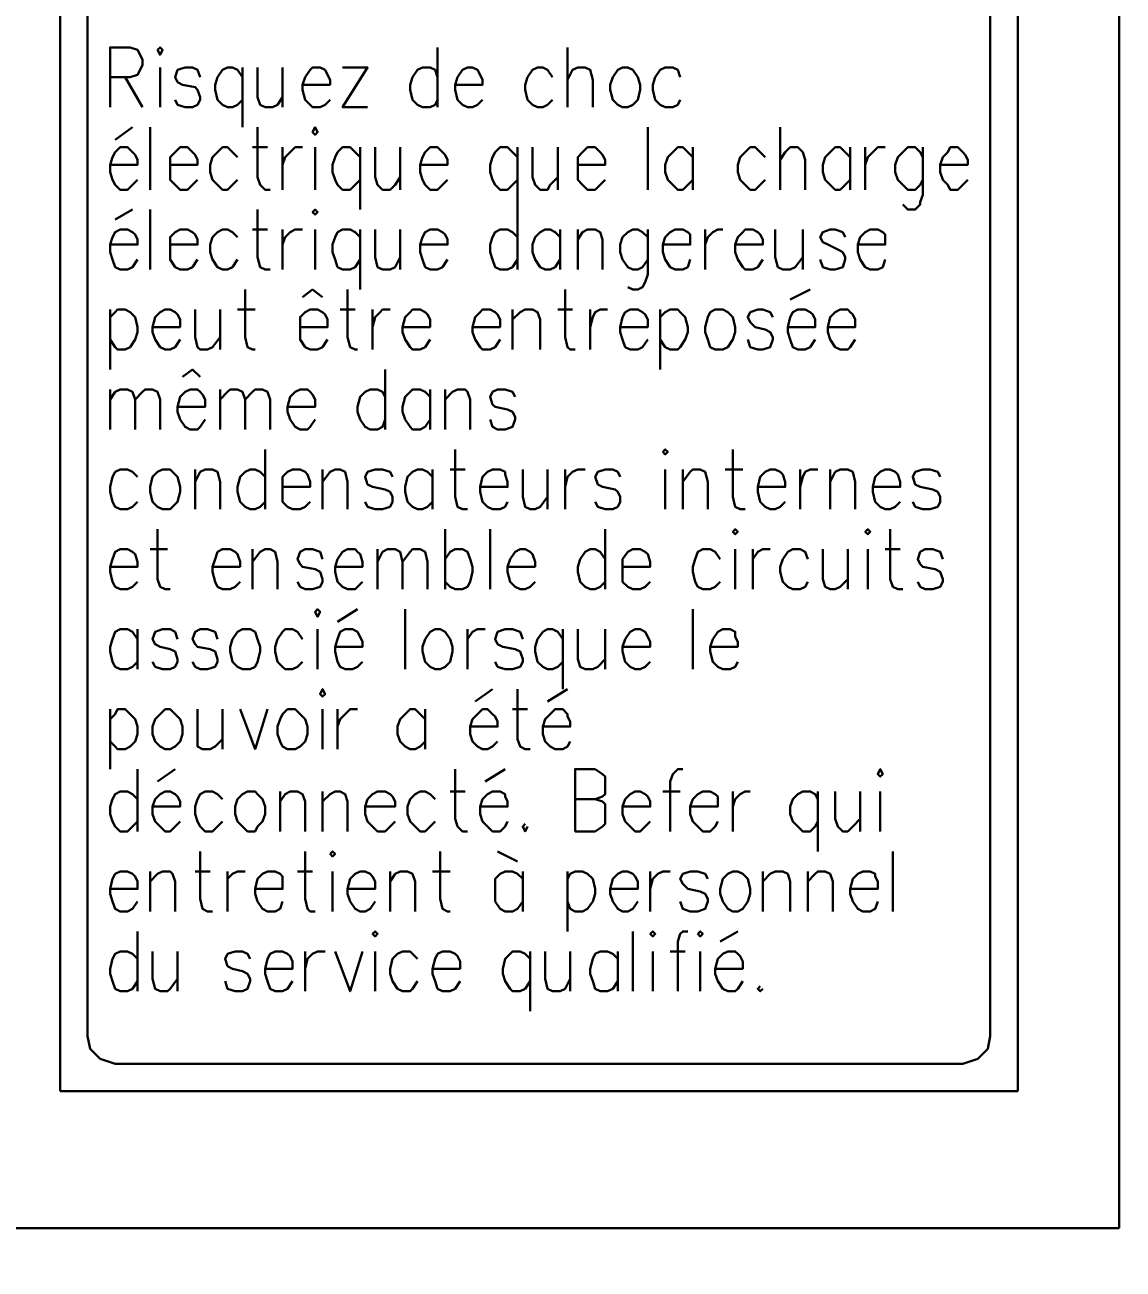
# Model space of a CAD drawing. Header units: millimetres. Extents: x -54 to 1098, y 71 to 805.
# Drawn here: x 443.2 to 483.33, y 155.66 to 201.12 of the extents above; entities that cross this region are included whole.
import ezdxf

# ---------------------------------------------------------------- set-up
doc = ezdxf.new("R2010")
doc.units = ezdxf.units.MM
doc.layers.get('0').update_dxf_attribs({"color": 5, "lineweight": 30})
doc.layers.get('Defpoints').update_dxf_attribs({"lineweight": 9})
doc.layers.add('2KD_寸法１', color=7, linetype='Continuous', lineweight=15)
doc.layers.add('2KD_寸法１ @ 3', color=7, linetype='Continuous', lineweight=15)
doc.styles.get("Standard").update_dxf_attribs({"font": 'simplex.shx', "width": 0.8, "bigfont": 'extfont.shx'})
doc.dimstyles.new('KD-STD', dxfattribs={"dimscale": 0, "dimtxt": 2.5, "dimasz": 2.5, "dimexe": 1, "dimexo": 1, "dimgap": 1, "dimtad": 1, "dimdsep": 46, "dimtxsty": 'Standard', "dimblk": 'OPEN30', "dimcen": 0, "dimadec": 0, "dimazin": 0, "dimtfac": 1, "dimtmove": 0, "dimatfit": 3, "dimldrblk": 'OPEN30', "dimfxl": 1, "dimtolj": 1, "dimtzin": 0, "dimlwd": 15, "dimlwe": 15, "dimarcsym": 0})

# ---------------------------------------------------------------- blocks, each defined once
blk = doc.blocks.new('_Open30')
at = {"lineweight": -2}
for p, q in [((-1, 0.2679), (0, 0)), ((0, 0), (-1, -0.2679)), ((0, 0), (-1, 0))]:
    blk.add_line(p, q, dxfattribs=at)
blk = doc.blocks.new('*D13')
at = {"layer": '2KD_寸法１', "color": 0, "lineweight": 15}
for p, q in [((64.483, 154.161), (64.483, 91.161)), ((484.483, 154.161), (484.483, 91.161)), ((476.983, 94.161), (71.983, 94.161))]:
    blk.add_line(p, q, dxfattribs=at)
at = {"layer": 'Defpoints', "color": 0}
for p in [(64.483, 157.161), (484.483, 157.161), (64.483, 94.161)]:
    blk.add_point(p, dxfattribs=at)
at = {"layer": '2KD_寸法１', "color": 0, "lineweight": 15, "xscale": 7.5, "yscale": 7.5, "zscale": 7.5, "rotation": 180}
blk.add_blockref('_Open30', (64.483, 94.161), dxfattribs=at)
at = {"layer": '2KD_寸法１', "color": 0, "lineweight": 15, "xscale": 7.5, "yscale": 7.5, "zscale": 7.5}
blk.add_blockref('_Open30', (484.483, 94.161), dxfattribs=at)
at = {"layer": '2KD_寸法１', "color": 0, "insert": (274.483, 100.911), "char_height": 7.5, "attachment_point": 5}
blk.add_mtext('\\A1;420', dxfattribs=at)
blk = doc.blocks.new('*D14')
at = {"layer": '2KD_寸法１', "color": 0, "lineweight": 15}
for p, q in [((33.483, 154.161), (33.483, 71.479)), ((515.483, 154.161), (515.483, 71.479)), ((40.983, 74.479), (507.983, 74.479))]:
    blk.add_line(p, q, dxfattribs=at)
at = {"layer": 'Defpoints', "color": 0}
for p in [(33.483, 157.161), (515.483, 157.161), (515.483, 74.479)]:
    blk.add_point(p, dxfattribs=at)
at = {"layer": '2KD_寸法１', "color": 0, "lineweight": 15, "xscale": 7.5, "yscale": 7.5, "zscale": 7.5, "rotation": 180}
blk.add_blockref('_Open30', (33.483, 74.479), dxfattribs=at)
at = {"layer": '2KD_寸法１', "color": 0, "lineweight": 15, "xscale": 7.5, "yscale": 7.5, "zscale": 7.5}
blk.add_blockref('_Open30', (515.483, 74.479), dxfattribs=at)
at = {"layer": '2KD_寸法１', "color": 0, "insert": (274.483, 81.229), "char_height": 7.5, "attachment_point": 5}
blk.add_mtext('\\A1;482', dxfattribs=at)

msp = doc.modelspace()

# ---------------------------------------------------------------- linework, layer by layer
for p, q in [((483.183, 157.161), (483.183, 241.161)), ((444.483, 162.161), (444.483, 237.161)), ((479.483, 237.161), (479.483, 162.161)), ((479.483, 162.161), (444.483, 162.161)), ((483.183, 157.161), (65.783, 157.161))]:
    msp.add_line(p, q)
for points in [[(444.483, 162.161), (444.483, 237.161)], [(479.483, 237.161), (479.483, 162.161)], [(445.488, 235.154), (445.488, 164.169)], [(478.478, 164.169), (478.478, 235.154)], [(446.312, 198.111), (446.312, 200.3), (447.043, 200.3), (447.317, 200.209), (447.408, 200.026), (447.499, 199.844), (447.499, 199.662), (447.408, 199.479), (447.317, 199.297), (447.043, 199.205), (446.312, 199.205)], [(448.048, 200.209), (448.139, 200.026), (448.23, 200.209), (448.139, 200.3), (448.048, 200.209), (448.048, 200.209)], [(458.281, 200.3), (458.281, 198.111)], [(463.034, 198.111), (463.034, 200.3)], [(446.86, 199.205), (447.499, 198.111)], [(448.139, 199.57), (448.139, 198.111)], [(449.601, 199.205), (449.51, 199.479), (449.327, 199.57), (449.053, 199.57), (448.779, 199.479), (448.687, 199.205), (448.779, 199.023), (448.961, 198.932), (449.418, 198.84), (449.51, 198.749), (449.601, 198.476), (449.601, 198.384), (449.51, 198.202), (449.327, 198.111), (449.053, 198.111), (448.779, 198.202), (448.687, 198.384)], [(451.154, 199.205), (450.972, 199.479), (450.789, 199.57), (450.606, 199.57), (450.423, 199.479), (450.241, 199.205), (450.149, 198.932), (450.149, 198.749), (450.241, 198.384), (450.423, 198.202), (450.606, 198.111), (450.789, 198.111), (450.972, 198.202), (451.154, 198.384)], [(451.154, 199.57), (451.154, 197.381)], [(451.703, 199.57), (451.703, 198.476), (451.794, 198.202), (451.977, 198.111), (452.251, 198.111), (452.434, 198.202), (452.616, 198.476)], [(452.616, 199.57), (452.616, 198.111)], [(453.347, 198.932), (454.352, 198.932), (454.352, 199.114), (454.261, 199.297), (454.17, 199.479), (453.987, 199.57), (453.713, 199.57), (453.621, 199.479), (453.439, 199.205), (453.347, 198.932), (453.347, 198.749), (453.439, 198.384), (453.621, 198.202), (453.713, 198.111), (453.987, 198.111), (454.17, 198.202), (454.352, 198.384)], [(454.809, 199.57), (455.723, 199.57), (454.809, 198.111), (455.723, 198.111)], [(458.281, 199.205), (458.19, 199.479), (458.007, 199.57), (457.733, 199.57), (457.55, 199.479), (457.368, 199.205), (457.276, 198.932), (457.276, 198.749), (457.368, 198.384), (457.55, 198.202), (457.733, 198.111), (458.007, 198.111), (458.19, 198.202), (458.281, 198.384)], [(458.921, 198.932), (459.926, 198.932), (459.926, 199.114), (459.835, 199.297), (459.743, 199.479), (459.561, 199.57), (459.378, 199.57), (459.195, 199.479), (459.012, 199.205), (458.921, 198.932), (458.921, 198.749), (459.012, 198.384), (459.195, 198.202), (459.378, 198.111), (459.561, 198.111), (459.743, 198.202), (459.926, 198.384)], [(462.486, 199.205), (462.303, 199.479), (462.121, 199.57), (461.938, 199.57), (461.755, 199.479), (461.572, 199.205), (461.481, 198.932), (461.481, 198.749), (461.572, 198.384), (461.755, 198.202), (461.938, 198.111), (462.121, 198.111), (462.303, 198.202), (462.486, 198.384)], [(463.034, 199.114), (463.217, 199.479), (463.4, 199.57), (463.674, 199.57), (463.857, 199.479), (463.948, 199.114), (463.948, 198.111)], [(465.044, 199.57), (464.862, 199.479), (464.679, 199.205), (464.588, 198.932), (464.588, 198.749), (464.679, 198.384), (464.862, 198.202), (465.044, 198.111), (465.227, 198.111), (465.41, 198.202), (465.593, 198.384), (465.684, 198.749), (465.684, 198.932), (465.593, 199.205), (465.41, 199.479), (465.227, 199.57), (465.044, 199.57), (465.044, 199.57)], [(467.146, 199.205), (467.055, 199.479), (466.872, 199.57), (466.598, 199.57), (466.415, 199.479), (466.232, 199.205), (466.141, 198.932), (466.141, 198.749), (466.232, 198.384), (466.415, 198.202), (466.598, 198.111), (466.872, 198.111), (467.055, 198.202), (467.146, 198.384)], [(446.494, 196.925), (447.134, 197.381)], [(447.774, 195.1), (447.774, 197.381)], [(451.703, 197.381), (451.703, 195.556), (451.794, 195.282), (451.977, 195.1), (452.159, 195.1)], [(453.713, 197.198), (453.804, 197.107), (453.896, 197.198), (453.804, 197.381), (453.713, 197.198), (453.713, 197.198)], [(465.958, 195.1), (465.958, 197.381)], [(470.801, 195.1), (470.801, 197.381)], [(446.312, 196.012), (447.317, 196.012), (447.317, 196.195), (447.225, 196.377), (447.134, 196.468), (446.951, 196.651), (446.677, 196.651), (446.494, 196.468), (446.403, 196.286), (446.312, 196.012), (446.312, 195.739), (446.403, 195.465), (446.494, 195.282), (446.677, 195.1), (446.951, 195.1), (447.134, 195.282), (447.317, 195.465)], [(448.505, 196.012), (449.51, 196.012), (449.51, 196.195), (449.418, 196.377), (449.327, 196.468), (449.144, 196.651), (448.87, 196.651), (448.687, 196.468), (448.505, 196.286), (448.505, 196.012), (448.505, 195.739), (448.505, 195.465), (448.687, 195.282), (448.87, 195.1), (449.144, 195.1), (449.327, 195.282), (449.51, 195.465)], [(450.972, 196.286), (450.789, 196.468), (450.606, 196.651), (450.423, 196.651), (450.241, 196.468), (450.058, 196.286), (449.967, 196.012), (449.967, 195.739), (450.058, 195.465), (450.241, 195.282), (450.423, 195.1), (450.606, 195.1), (450.789, 195.282), (450.972, 195.465)], [(451.52, 196.651), (452.068, 196.651)], [(452.616, 195.1), (452.616, 196.651)], [(452.616, 196.012), (452.708, 196.286), (452.89, 196.468), (453.073, 196.651), (453.347, 196.651)], [(453.804, 196.651), (453.804, 195.1)], [(455.449, 196.286), (455.266, 196.468), (455.083, 196.651), (454.809, 196.651), (454.627, 196.468), (454.535, 196.286), (454.444, 196.012), (454.444, 195.739), (454.535, 195.465), (454.627, 195.282), (454.809, 195.1), (455.083, 195.1), (455.266, 195.282), (455.449, 195.465)], [(455.449, 196.651), (455.449, 194.37)], [(455.997, 196.651), (455.997, 195.556), (456.089, 195.282), (456.271, 195.1), (456.545, 195.1), (456.728, 195.282), (456.911, 195.556)], [(456.911, 196.651), (456.911, 195.1)], [(457.642, 196.012), (458.647, 196.012), (458.647, 196.195), (458.556, 196.377), (458.464, 196.468), (458.281, 196.651), (458.007, 196.651), (457.825, 196.468), (457.733, 196.286), (457.642, 196.012), (457.642, 195.739), (457.733, 195.465), (457.825, 195.282), (458.007, 195.1), (458.281, 195.1), (458.464, 195.282), (458.647, 195.465)], [(461.207, 196.286), (461.024, 196.468), (460.841, 196.651), (460.567, 196.651), (460.383, 196.468), (460.292, 196.286), (460.2, 196.012), (460.2, 195.739), (460.292, 195.465), (460.383, 195.282), (460.567, 195.1), (460.841, 195.1), (461.024, 195.282), (461.207, 195.465)], [(461.207, 196.651), (461.207, 194.37)], [(461.755, 196.651), (461.755, 195.556), (461.846, 195.282), (462.029, 195.1), (462.303, 195.1), (462.395, 195.282), (462.669, 195.556)], [(462.669, 196.651), (462.669, 195.1)], [(463.4, 196.012), (464.405, 196.012), (464.405, 196.195), (464.313, 196.377), (464.222, 196.468), (464.039, 196.651), (463.765, 196.651), (463.582, 196.468), (463.4, 196.286), (463.4, 196.012), (463.4, 195.739), (463.4, 195.465), (463.582, 195.282), (463.765, 195.1), (464.039, 195.1), (464.222, 195.282), (464.405, 195.465)], [(467.603, 196.286), (467.42, 196.468), (467.237, 196.651), (467.055, 196.651), (466.872, 196.468), (466.689, 196.286), (466.598, 196.012), (466.598, 195.739), (466.689, 195.465), (466.872, 195.282), (467.055, 195.1), (467.237, 195.1), (467.42, 195.282), (467.603, 195.465)], [(467.603, 196.651), (467.603, 195.1)], [(470.253, 196.286), (470.07, 196.468), (469.887, 196.651), (469.704, 196.651), (469.522, 196.468), (469.339, 196.286), (469.248, 196.012), (469.248, 195.739), (469.339, 195.465), (469.522, 195.282), (469.704, 195.1), (469.887, 195.1), (470.07, 195.282), (470.253, 195.465)], [(470.801, 196.195), (470.984, 196.468), (471.166, 196.651), (471.441, 196.651), (471.623, 196.468), (471.715, 196.195), (471.715, 195.1)], [(473.359, 196.286), (473.177, 196.468), (472.994, 196.651), (472.811, 196.651), (472.628, 196.468), (472.446, 196.286), (472.354, 196.012), (472.354, 195.739), (472.446, 195.465), (472.628, 195.282), (472.811, 195.1), (472.994, 195.1), (473.177, 195.282), (473.359, 195.465)], [(473.359, 196.651), (473.359, 195.1)], [(473.908, 195.1), (473.908, 196.651)], [(473.908, 196.012), (473.999, 196.286), (474.182, 196.468), (474.364, 196.651), (474.639, 196.651)], [(476.011, 196.286), (475.919, 196.468), (475.736, 196.651), (475.462, 196.651), (475.278, 196.468), (475.095, 196.286), (475.004, 196.012), (475.004, 195.739), (475.095, 195.465), (475.278, 195.282), (475.462, 195.1), (475.736, 195.1), (475.919, 195.282), (476.011, 195.465)], [(476.011, 196.651), (476.011, 194.917), (475.919, 194.644), (475.919, 194.553), (475.736, 194.37), (475.462, 194.37), (475.278, 194.553)], [(476.65, 196.012), (477.655, 196.012), (477.655, 196.195), (477.564, 196.377), (477.473, 196.468), (477.29, 196.651), (477.016, 196.651), (476.924, 196.468), (476.742, 196.286), (476.65, 196.012), (476.65, 195.739), (476.742, 195.465), (476.924, 195.282), (477.016, 195.1), (477.29, 195.1), (477.473, 195.282), (477.655, 195.465)], [(446.494, 194.005), (447.134, 194.37)], [(447.774, 192.179), (447.774, 194.37)], [(451.703, 194.37), (451.703, 192.635), (451.794, 192.27), (451.977, 192.179), (452.159, 192.179)], [(453.713, 194.279), (453.804, 194.188), (453.896, 194.279), (453.804, 194.37), (453.713, 194.279), (453.713, 194.279)], [(461.207, 194.37), (461.207, 192.179)], [(446.312, 193.093), (447.317, 193.093), (447.317, 193.275), (447.225, 193.458), (447.134, 193.549), (446.951, 193.64), (446.677, 193.64), (446.494, 193.549), (446.403, 193.367), (446.312, 193.093), (446.312, 192.818), (446.403, 192.544), (446.494, 192.27), (446.677, 192.179), (446.951, 192.179), (447.134, 192.27), (447.317, 192.544)], [(448.505, 193.093), (449.51, 193.093), (449.51, 193.275), (449.418, 193.458), (449.327, 193.549), (449.144, 193.64), (448.87, 193.64), (448.687, 193.549), (448.505, 193.367), (448.505, 193.093), (448.505, 192.818), (448.505, 192.544), (448.687, 192.27), (448.87, 192.179), (449.144, 192.179), (449.327, 192.27), (449.51, 192.544)], [(450.972, 193.367), (450.789, 193.549), (450.606, 193.64), (450.423, 193.64), (450.241, 193.549), (450.058, 193.367), (449.967, 193.093), (449.967, 192.818), (450.058, 192.544), (450.241, 192.27), (450.423, 192.179), (450.606, 192.179), (450.789, 192.27), (450.972, 192.544)], [(451.52, 193.64), (452.068, 193.64)], [(452.616, 192.179), (452.616, 193.64)], [(452.616, 193.093), (452.708, 193.367), (452.89, 193.549), (453.073, 193.64), (453.347, 193.64)], [(453.804, 193.64), (453.804, 192.179)], [(455.449, 193.367), (455.266, 193.549), (455.083, 193.64), (454.809, 193.64), (454.627, 193.549), (454.535, 193.367), (454.444, 193.093), (454.444, 192.818), (454.535, 192.544), (454.627, 192.27), (454.809, 192.179), (455.083, 192.179), (455.266, 192.27), (455.449, 192.544)], [(455.449, 193.64), (455.449, 191.449)], [(455.997, 193.64), (455.997, 192.635), (456.089, 192.27), (456.271, 192.179), (456.545, 192.179), (456.728, 192.27), (456.911, 192.635)], [(456.911, 193.64), (456.911, 192.179)], [(457.642, 193.093), (458.647, 193.093), (458.647, 193.275), (458.556, 193.458), (458.464, 193.549), (458.281, 193.64), (458.007, 193.64), (457.825, 193.549), (457.733, 193.367), (457.642, 193.093), (457.642, 192.818), (457.733, 192.544), (457.825, 192.27), (458.007, 192.179), (458.281, 192.179), (458.464, 192.27), (458.647, 192.544)], [(461.207, 193.367), (461.024, 193.549), (460.841, 193.64), (460.567, 193.64), (460.383, 193.549), (460.292, 193.367), (460.2, 193.093), (460.2, 192.818), (460.292, 192.544), (460.383, 192.27), (460.567, 192.179), (460.841, 192.179), (461.024, 192.27), (461.207, 192.544)], [(462.76, 193.367), (462.577, 193.549), (462.395, 193.64), (462.212, 193.64), (462.029, 193.549), (461.846, 193.367), (461.755, 193.093), (461.755, 192.818), (461.846, 192.544), (462.029, 192.27), (462.212, 192.179), (462.395, 192.179), (462.577, 192.27), (462.76, 192.544)], [(462.76, 193.64), (462.76, 192.179)], [(463.4, 192.179), (463.4, 193.64)], [(463.4, 193.275), (463.582, 193.549), (463.765, 193.64), (464.039, 193.64), (464.222, 193.549), (464.313, 193.275), (464.313, 192.179)], [(465.958, 193.367), (465.775, 193.549), (465.593, 193.64), (465.41, 193.64), (465.227, 193.549), (465.044, 193.367), (464.953, 193.093), (464.953, 192.818), (465.044, 192.544), (465.227, 192.27), (465.41, 192.179), (465.593, 192.179), (465.775, 192.27), (465.958, 192.544)], [(465.958, 193.64), (465.958, 191.997), (465.867, 191.723), (465.775, 191.54), (465.593, 191.449), (465.41, 191.449), (465.227, 191.54)], [(466.506, 193.093), (467.512, 193.093), (467.512, 193.275), (467.512, 193.458), (467.42, 193.549), (467.237, 193.64), (466.963, 193.64), (466.781, 193.549), (466.598, 193.367), (466.506, 193.093), (466.506, 192.818), (466.598, 192.544), (466.781, 192.27), (466.963, 192.179), (467.237, 192.179), (467.42, 192.27), (467.512, 192.544)], [(468.06, 192.179), (468.06, 193.64)], [(468.06, 193.093), (468.151, 193.367), (468.334, 193.549), (468.517, 193.64), (468.699, 193.64)], [(469.156, 193.093), (470.161, 193.093), (470.161, 193.275), (470.07, 193.458), (469.979, 193.549), (469.796, 193.64), (469.522, 193.64), (469.43, 193.549), (469.248, 193.367), (469.156, 193.093), (469.156, 192.818), (469.248, 192.544), (469.43, 192.27), (469.522, 192.179), (469.796, 192.179), (469.979, 192.27), (470.161, 192.544)], [(470.618, 193.64), (470.618, 192.635), (470.71, 192.27), (470.892, 192.179), (471.166, 192.179), (471.349, 192.27), (471.623, 192.635)], [(471.623, 193.64), (471.623, 192.179)], [(473.177, 193.367), (473.085, 193.549), (472.811, 193.64), (472.628, 193.64), (472.354, 193.549), (472.263, 193.367), (472.354, 193.184), (472.537, 193.093), (472.902, 192.91), (473.085, 192.818), (473.177, 192.635), (473.177, 192.544), (473.085, 192.27), (472.811, 192.179), (472.628, 192.179), (472.354, 192.27), (472.263, 192.544)], [(473.633, 193.093), (474.639, 193.093), (474.639, 193.275), (474.639, 193.458), (474.547, 193.549), (474.364, 193.64), (474.09, 193.64), (473.908, 193.549), (473.725, 193.367), (473.633, 193.093), (473.633, 192.818), (473.725, 192.544), (473.908, 192.27), (474.09, 192.179), (474.364, 192.179), (474.547, 192.27), (474.639, 192.544)], [(451.246, 191.449), (451.246, 189.716), (451.337, 189.351), (451.52, 189.26), (451.611, 189.26)], [(453.347, 191.176), (453.713, 191.449), (454.078, 191.176)], [(454.992, 191.449), (454.992, 189.716), (455.083, 189.351), (455.266, 189.26), (455.358, 189.26)], [(462.943, 191.449), (462.943, 189.716), (463.034, 189.351), (463.126, 189.26), (463.308, 189.26)], [(471.166, 191.084), (471.897, 191.449)], [(446.312, 190.719), (446.312, 188.53)], [(446.312, 190.446), (446.494, 190.628), (446.586, 190.719), (446.86, 190.719), (447.043, 190.628), (447.225, 190.446), (447.317, 190.081), (447.317, 189.898), (447.225, 189.625), (447.043, 189.351), (446.86, 189.26), (446.586, 189.26), (446.494, 189.351), (446.312, 189.625)], [(447.865, 190.081), (448.87, 190.081), (448.87, 190.354), (448.779, 190.537), (448.687, 190.628), (448.505, 190.719), (448.322, 190.719), (448.139, 190.628), (447.956, 190.446), (447.865, 190.081), (447.865, 189.898), (447.956, 189.625), (448.139, 189.351), (448.322, 189.26), (448.505, 189.26), (448.687, 189.351), (448.87, 189.625)], [(449.418, 190.719), (449.418, 189.716), (449.51, 189.351), (449.601, 189.26), (449.875, 189.26), (450.058, 189.351), (450.332, 189.716)], [(450.332, 190.719), (450.332, 189.26)], [(450.972, 190.719), (451.611, 190.719)], [(453.256, 190.081), (454.261, 190.081), (454.261, 190.354), (454.17, 190.537), (454.078, 190.628), (453.896, 190.719), (453.621, 190.719), (453.439, 190.628), (453.256, 190.446), (453.256, 190.081), (453.256, 189.898), (453.256, 189.625), (453.439, 189.351), (453.621, 189.26), (453.896, 189.26), (454.078, 189.351), (454.261, 189.625)], [(454.718, 190.719), (455.266, 190.719)], [(455.906, 189.26), (455.906, 190.719)], [(455.906, 190.081), (455.997, 190.446), (456.18, 190.628), (456.271, 190.719), (456.545, 190.719)], [(457.002, 190.081), (458.007, 190.081), (458.007, 190.354), (457.916, 190.537), (457.825, 190.628), (457.642, 190.719), (457.368, 190.719), (457.276, 190.628), (457.094, 190.446), (457.002, 190.081), (457.002, 189.898), (457.094, 189.625), (457.276, 189.351), (457.368, 189.26), (457.642, 189.26), (457.825, 189.351), (458.007, 189.625)], [(459.561, 190.081), (460.567, 190.081), (460.567, 190.354), (460.474, 190.537), (460.383, 190.628), (460.2, 190.719), (459.926, 190.719), (459.835, 190.628), (459.652, 190.446), (459.561, 190.081), (459.561, 189.898), (459.652, 189.625), (459.835, 189.351), (459.926, 189.26), (460.2, 189.26), (460.383, 189.351), (460.567, 189.625)], [(461.024, 189.26), (461.024, 190.719)], [(461.024, 190.354), (461.298, 190.628), (461.481, 190.719), (461.755, 190.719), (461.938, 190.628), (462.029, 190.354), (462.029, 189.26)], [(462.669, 190.719), (463.217, 190.719)], [(463.857, 189.26), (463.857, 190.719)], [(463.857, 190.081), (463.948, 190.446), (464.039, 190.628), (464.222, 190.719), (464.496, 190.719)], [(464.953, 190.081), (465.958, 190.081), (465.958, 190.354), (465.867, 190.537), (465.775, 190.628), (465.593, 190.719), (465.319, 190.719), (465.136, 190.628), (465.044, 190.446), (464.953, 190.081), (464.953, 189.898), (465.044, 189.625), (465.136, 189.351), (465.319, 189.26), (465.593, 189.26), (465.775, 189.351), (465.958, 189.625)], [(466.415, 190.719), (466.415, 188.53)], [(466.415, 190.446), (466.598, 190.628), (466.781, 190.719), (467.055, 190.719), (467.146, 190.628), (467.329, 190.446), (467.42, 190.081), (467.42, 189.898), (467.329, 189.625), (467.146, 189.351), (467.055, 189.26), (466.781, 189.26), (466.598, 189.351), (466.415, 189.625)], [(468.425, 190.719), (468.242, 190.628), (468.151, 190.446), (468.06, 190.081), (468.06, 189.898), (468.151, 189.625), (468.242, 189.351), (468.425, 189.26), (468.699, 189.26), (468.882, 189.351), (469.065, 189.625), (469.156, 189.898), (469.156, 190.081), (469.065, 190.446), (468.882, 190.628), (468.699, 190.719), (468.425, 190.719), (468.425, 190.719)], [(470.527, 190.446), (470.435, 190.628), (470.161, 190.719), (469.979, 190.719), (469.704, 190.628), (469.613, 190.446), (469.704, 190.263), (469.887, 190.081), (470.253, 189.99), (470.435, 189.898), (470.527, 189.716), (470.527, 189.625), (470.435, 189.351), (470.161, 189.26), (469.979, 189.26), (469.704, 189.351), (469.613, 189.625)], [(471.075, 190.081), (472.08, 190.081), (472.08, 190.354), (471.989, 190.537), (471.897, 190.628), (471.715, 190.719), (471.441, 190.719), (471.258, 190.628), (471.166, 190.446), (471.075, 190.081), (471.075, 189.898), (471.166, 189.625), (471.258, 189.351), (471.441, 189.26), (471.715, 189.26), (471.897, 189.351), (472.08, 189.625)], [(472.537, 190.081), (473.542, 190.081), (473.542, 190.354), (473.451, 190.537), (473.359, 190.628), (473.268, 190.719), (472.994, 190.719), (472.811, 190.628), (472.628, 190.446), (472.537, 190.081), (472.537, 189.898), (472.628, 189.625), (472.811, 189.351), (472.994, 189.26), (473.268, 189.26), (473.359, 189.351), (473.542, 189.625)], [(448.961, 188.256), (449.327, 188.53), (449.601, 188.256)], [(456.363, 188.53), (456.363, 186.34)], [(446.312, 186.34), (446.312, 187.8)], [(446.312, 187.435), (446.494, 187.709), (446.677, 187.8), (446.951, 187.8), (447.134, 187.709), (447.225, 187.435), (447.225, 186.34)], [(447.225, 187.435), (447.499, 187.709), (447.591, 187.8), (447.865, 187.8), (448.048, 187.709), (448.139, 187.435), (448.139, 186.34)], [(448.779, 187.161), (449.784, 187.161), (449.784, 187.435), (449.692, 187.617), (449.601, 187.709), (449.51, 187.8), (449.236, 187.8), (449.053, 187.709), (448.87, 187.526), (448.779, 187.161), (448.779, 186.979), (448.87, 186.705), (449.053, 186.431), (449.236, 186.34), (449.51, 186.34), (449.601, 186.431), (449.784, 186.705)], [(450.332, 186.34), (450.332, 187.8)], [(450.332, 187.435), (450.606, 187.709), (450.698, 187.8), (450.972, 187.8), (451.154, 187.709), (451.246, 187.435), (451.246, 186.34)], [(451.246, 187.435), (451.52, 187.709), (451.611, 187.8), (451.885, 187.8), (452.068, 187.709), (452.159, 187.435), (452.159, 186.34)], [(452.799, 187.161), (453.804, 187.161), (453.804, 187.435), (453.713, 187.617), (453.621, 187.709), (453.53, 187.8), (453.256, 187.8), (453.073, 187.709), (452.89, 187.526), (452.799, 187.161), (452.799, 186.979), (452.89, 186.705), (453.073, 186.431), (453.256, 186.34), (453.53, 186.34), (453.621, 186.431), (453.804, 186.705)], [(456.363, 187.526), (456.271, 187.709), (456.089, 187.8), (455.814, 187.8), (455.632, 187.709), (455.449, 187.526), (455.358, 187.161), (455.358, 186.979), (455.449, 186.705), (455.632, 186.431), (455.814, 186.34), (456.089, 186.34), (456.271, 186.431), (456.363, 186.705)], [(458.007, 187.526), (457.825, 187.709), (457.642, 187.8), (457.368, 187.8), (457.276, 187.709), (457.094, 187.526), (457.002, 187.161), (457.002, 186.979), (457.094, 186.705), (457.276, 186.431), (457.368, 186.34), (457.642, 186.34), (457.825, 186.431), (458.007, 186.705)], [(458.007, 187.8), (458.007, 186.34)], [(458.556, 186.34), (458.556, 187.8)], [(458.556, 187.435), (458.83, 187.709), (459.012, 187.8), (459.287, 187.8), (459.378, 187.709), (459.469, 187.435), (459.469, 186.34)], [(461.115, 187.526), (461.024, 187.709), (460.75, 187.8), (460.474, 187.8), (460.292, 187.709), (460.2, 187.526), (460.292, 187.253), (460.383, 187.161), (460.841, 187.07), (461.024, 186.979), (461.115, 186.796), (461.115, 186.705), (461.024, 186.431), (460.75, 186.34), (460.474, 186.34), (460.292, 186.431), (460.2, 186.705)], [(451.977, 185.61), (451.977, 183.421)], [(458.921, 185.61), (458.921, 183.877), (459.012, 183.512), (459.195, 183.421), (459.378, 183.421)], [(466.506, 185.519), (466.598, 185.428), (466.689, 185.519), (466.598, 185.61), (466.506, 185.519), (466.506, 185.519)], [(469.065, 185.61), (469.065, 183.877), (469.156, 183.512), (469.339, 183.421), (469.522, 183.421)], [(447.317, 184.607), (447.134, 184.789), (446.951, 184.881), (446.677, 184.881), (446.494, 184.789), (446.403, 184.607), (446.312, 184.242), (446.312, 184.059), (446.403, 183.695), (446.494, 183.512), (446.677, 183.421), (446.951, 183.421), (447.134, 183.512), (447.317, 183.695)], [(448.23, 184.881), (448.048, 184.789), (447.865, 184.607), (447.774, 184.242), (447.774, 184.059), (447.865, 183.695), (448.048, 183.512), (448.23, 183.421), (448.505, 183.421), (448.596, 183.512), (448.779, 183.695), (448.87, 184.059), (448.87, 184.242), (448.779, 184.607), (448.596, 184.789), (448.505, 184.881), (448.23, 184.881), (448.23, 184.881)], [(449.418, 183.421), (449.418, 184.881)], [(449.418, 184.424), (449.601, 184.789), (449.784, 184.881), (450.058, 184.881), (450.241, 184.789), (450.332, 184.424), (450.332, 183.421)], [(451.977, 184.607), (451.794, 184.789), (451.611, 184.881), (451.428, 184.881), (451.246, 184.789), (451.063, 184.607), (450.972, 184.242), (450.972, 184.059), (451.063, 183.695), (451.246, 183.512), (451.428, 183.421), (451.611, 183.421), (451.794, 183.512), (451.977, 183.695)], [(452.616, 184.242), (453.621, 184.242), (453.621, 184.424), (453.53, 184.698), (453.439, 184.789), (453.256, 184.881), (452.982, 184.881), (452.799, 184.789), (452.616, 184.607), (452.616, 184.242), (452.616, 184.059), (452.616, 183.695), (452.799, 183.512), (452.982, 183.421), (453.256, 183.421), (453.439, 183.512), (453.621, 183.695)], [(454.078, 183.421), (454.078, 184.881)], [(454.078, 184.424), (454.352, 184.789), (454.535, 184.881), (454.718, 184.881), (454.901, 184.789), (454.992, 184.424), (454.992, 183.421)], [(456.637, 184.607), (456.545, 184.789), (456.271, 184.881), (455.997, 184.881), (455.723, 184.789), (455.632, 184.607), (455.723, 184.333), (455.906, 184.242), (456.363, 184.151), (456.545, 184.059), (456.637, 183.877), (456.637, 183.695), (456.545, 183.512), (456.271, 183.421), (455.997, 183.421), (455.723, 183.512), (455.632, 183.695)], [(458.099, 184.607), (457.916, 184.789), (457.733, 184.881), (457.55, 184.881), (457.368, 184.789), (457.185, 184.607), (457.094, 184.242), (457.094, 184.059), (457.185, 183.695), (457.368, 183.512), (457.55, 183.421), (457.733, 183.421), (457.916, 183.512), (458.099, 183.695)], [(458.099, 184.881), (458.099, 183.421)], [(458.738, 184.881), (459.287, 184.881)], [(459.835, 184.242), (460.841, 184.242), (460.841, 184.424), (460.75, 184.698), (460.75, 184.789), (460.567, 184.881), (460.292, 184.881), (460.109, 184.789), (459.926, 184.607), (459.835, 184.242), (459.835, 184.059), (459.926, 183.695), (460.109, 183.512), (460.292, 183.421), (460.567, 183.421), (460.75, 183.512), (460.841, 183.695)], [(461.39, 184.881), (461.39, 183.877), (461.481, 183.512), (461.664, 183.421), (461.846, 183.421), (462.029, 183.512), (462.303, 183.877)], [(462.303, 184.881), (462.303, 183.421)], [(462.943, 183.421), (462.943, 184.881)], [(462.943, 184.242), (463.034, 184.607), (463.217, 184.789), (463.4, 184.881), (463.674, 184.881)], [(464.953, 184.607), (464.862, 184.789), (464.679, 184.881), (464.405, 184.881), (464.131, 184.789), (464.039, 184.607), (464.131, 184.333), (464.313, 184.242), (464.77, 184.151), (464.862, 184.059), (464.953, 183.877), (464.953, 183.695), (464.862, 183.512), (464.679, 183.421), (464.405, 183.421), (464.131, 183.512), (464.039, 183.695)], [(466.598, 184.881), (466.598, 183.421)], [(467.237, 183.421), (467.237, 184.881)], [(467.237, 184.424), (467.512, 184.789), (467.603, 184.881), (467.877, 184.881), (468.06, 184.789), (468.151, 184.424), (468.151, 183.421)], [(468.791, 184.881), (469.43, 184.881)], [(469.979, 184.242), (470.984, 184.242), (470.984, 184.424), (470.892, 184.698), (470.801, 184.789), (470.618, 184.881), (470.435, 184.881), (470.253, 184.789), (470.07, 184.607), (469.979, 184.242), (469.979, 184.059), (470.07, 183.695), (470.253, 183.512), (470.435, 183.421), (470.618, 183.421), (470.801, 183.512), (470.984, 183.695)], [(471.532, 183.421), (471.532, 184.881)], [(471.532, 184.242), (471.623, 184.607), (471.715, 184.789), (471.897, 184.881), (472.172, 184.881)], [(472.628, 183.421), (472.628, 184.881)], [(472.628, 184.424), (472.811, 184.789), (472.994, 184.881), (473.268, 184.881), (473.451, 184.789), (473.542, 184.424), (473.542, 183.421)], [(474.182, 184.242), (475.187, 184.242), (475.187, 184.424), (475.095, 184.698), (475.004, 184.789), (474.821, 184.881), (474.639, 184.881), (474.456, 184.789), (474.273, 184.607), (474.182, 184.242), (474.182, 184.059), (474.273, 183.695), (474.456, 183.512), (474.639, 183.421), (474.821, 183.421), (475.004, 183.512), (475.187, 183.695)], [(476.65, 184.607), (476.559, 184.789), (476.285, 184.881), (476.011, 184.881), (475.736, 184.789), (475.645, 184.607), (475.736, 184.333), (475.919, 184.242), (476.376, 184.151), (476.559, 184.059), (476.65, 183.877), (476.65, 183.695), (476.559, 183.512), (476.285, 183.421), (476.011, 183.421), (475.736, 183.512), (475.645, 183.695)], [(448.048, 182.691), (448.048, 180.866), (448.139, 180.593), (448.322, 180.501), (448.505, 180.501)], [(458.556, 180.501), (458.556, 182.691)], [(460.2, 180.501), (460.2, 182.691)], [(464.405, 182.691), (464.405, 180.501)], [(469.065, 182.6), (469.156, 182.508), (469.248, 182.6), (469.156, 182.691), (469.065, 182.6), (469.065, 182.6)], [(473.908, 182.6), (473.999, 182.508), (474.09, 182.6), (473.999, 182.691), (473.908, 182.6), (473.908, 182.6)], [(474.821, 182.691), (474.821, 180.866), (474.913, 180.593), (475.095, 180.501), (475.278, 180.501)], [(446.312, 181.322), (447.317, 181.322), (447.317, 181.505), (447.225, 181.779), (447.134, 181.87), (446.951, 181.961), (446.677, 181.961), (446.494, 181.87), (446.403, 181.596), (446.312, 181.322), (446.312, 181.14), (446.403, 180.775), (446.494, 180.593), (446.677, 180.501), (446.951, 180.501), (447.134, 180.593), (447.317, 180.775)], [(447.774, 181.961), (448.413, 181.961)], [(450.058, 181.322), (451.063, 181.322), (451.063, 181.505), (450.972, 181.779), (450.88, 181.87), (450.698, 181.961), (450.423, 181.961), (450.241, 181.87), (450.149, 181.596), (450.058, 181.322), (450.058, 181.14), (450.149, 180.775), (450.241, 180.593), (450.423, 180.501), (450.698, 180.501), (450.88, 180.593), (451.063, 180.775)], [(451.52, 180.501), (451.52, 181.961)], [(451.52, 181.505), (451.794, 181.87), (451.977, 181.961), (452.159, 181.961), (452.342, 181.87), (452.434, 181.505), (452.434, 180.501)], [(454.078, 181.596), (453.987, 181.87), (453.713, 181.961), (453.439, 181.961), (453.256, 181.87), (453.165, 181.596), (453.256, 181.414), (453.347, 181.322), (453.804, 181.231), (453.987, 181.14), (454.078, 180.866), (454.078, 180.775), (453.987, 180.593), (453.713, 180.501), (453.439, 180.501), (453.256, 180.593), (453.165, 180.775)], [(454.535, 181.322), (455.54, 181.322), (455.54, 181.505), (455.449, 181.779), (455.358, 181.87), (455.266, 181.961), (454.992, 181.961), (454.809, 181.87), (454.627, 181.596), (454.535, 181.322), (454.535, 181.14), (454.627, 180.775), (454.809, 180.593), (454.992, 180.501), (455.266, 180.501), (455.358, 180.593), (455.54, 180.775)], [(456.089, 180.501), (456.089, 181.961)], [(456.089, 181.505), (456.271, 181.87), (456.454, 181.961), (456.728, 181.961), (456.911, 181.87), (457.002, 181.505), (457.002, 180.501)], [(457.002, 181.505), (457.276, 181.87), (457.368, 181.961), (457.642, 181.961), (457.825, 181.87), (457.916, 181.505), (457.916, 180.501)], [(458.556, 181.596), (458.738, 181.87), (458.921, 181.961), (459.195, 181.961), (459.378, 181.87), (459.469, 181.596), (459.561, 181.322), (459.561, 181.14), (459.469, 180.775), (459.378, 180.593), (459.195, 180.501), (458.921, 180.501), (458.738, 180.593), (458.556, 180.775)], [(460.841, 181.322), (461.846, 181.322), (461.846, 181.505), (461.755, 181.779), (461.664, 181.87), (461.481, 181.961), (461.298, 181.961), (461.115, 181.87), (460.933, 181.596), (460.841, 181.322), (460.841, 181.14), (460.933, 180.775), (461.115, 180.593), (461.298, 180.501), (461.481, 180.501), (461.664, 180.593), (461.846, 180.775)], [(464.405, 181.596), (464.222, 181.87), (464.039, 181.961), (463.857, 181.961), (463.674, 181.87), (463.491, 181.596), (463.4, 181.322), (463.4, 181.14), (463.491, 180.775), (463.674, 180.593), (463.857, 180.501), (464.039, 180.501), (464.222, 180.593), (464.405, 180.775)], [(465.044, 181.322), (466.05, 181.322), (466.05, 181.505), (465.958, 181.779), (465.867, 181.87), (465.684, 181.961), (465.41, 181.961), (465.227, 181.87), (465.044, 181.596), (465.044, 181.322), (465.044, 181.14), (465.044, 180.775), (465.227, 180.593), (465.41, 180.501), (465.684, 180.501), (465.867, 180.593), (466.05, 180.775)], [(468.608, 181.596), (468.425, 181.87), (468.242, 181.961), (467.968, 181.961), (467.786, 181.87), (467.694, 181.596), (467.603, 181.322), (467.603, 181.14), (467.694, 180.775), (467.786, 180.593), (467.968, 180.501), (468.242, 180.501), (468.425, 180.593), (468.608, 180.775)], [(469.156, 181.961), (469.156, 180.501)], [(469.796, 180.501), (469.796, 181.961)], [(469.796, 181.322), (469.796, 181.596), (469.979, 181.87), (470.161, 181.961), (470.435, 181.961)], [(471.806, 181.596), (471.715, 181.87), (471.532, 181.961), (471.258, 181.961), (471.075, 181.87), (470.892, 181.596), (470.801, 181.322), (470.801, 181.14), (470.892, 180.775), (471.075, 180.593), (471.258, 180.501), (471.532, 180.501), (471.715, 180.593), (471.806, 180.775)], [(472.354, 181.961), (472.354, 180.866), (472.446, 180.593), (472.628, 180.501), (472.811, 180.501), (472.994, 180.593), (473.268, 180.866)], [(473.268, 181.961), (473.268, 180.501)], [(473.999, 181.961), (473.999, 180.501)], [(474.639, 181.961), (475.187, 181.961)], [(476.742, 181.596), (476.65, 181.87), (476.376, 181.961), (476.102, 181.961), (475.919, 181.87), (475.828, 181.596), (475.919, 181.414), (476.011, 181.322), (476.467, 181.231), (476.65, 181.14), (476.742, 180.866), (476.742, 180.775), (476.65, 180.593), (476.376, 180.501), (476.102, 180.501), (475.919, 180.593), (475.828, 180.775)], [(453.804, 179.68), (453.896, 179.498), (453.987, 179.68), (453.896, 179.772), (453.804, 179.68), (453.804, 179.68)], [(454.627, 179.315), (455.358, 179.772)], [(457.094, 177.581), (457.094, 179.772)], [(467.603, 177.581), (467.603, 179.772)], [(447.317, 178.677), (447.134, 178.95), (446.951, 179.042), (446.677, 179.042), (446.494, 178.95), (446.403, 178.677), (446.312, 178.403), (446.312, 178.221), (446.403, 177.854), (446.494, 177.672), (446.677, 177.581), (446.951, 177.581), (447.134, 177.672), (447.317, 177.854)], [(447.317, 179.042), (447.317, 177.581)], [(448.779, 178.677), (448.687, 178.95), (448.505, 179.042), (448.23, 179.042), (447.956, 178.95), (447.865, 178.677), (447.956, 178.494), (448.139, 178.403), (448.505, 178.312), (448.687, 178.221), (448.779, 177.945), (448.779, 177.854), (448.687, 177.672), (448.505, 177.581), (448.23, 177.581), (447.956, 177.672), (447.865, 177.854)], [(450.241, 178.677), (450.149, 178.95), (449.875, 179.042), (449.601, 179.042), (449.418, 178.95), (449.327, 178.677), (449.418, 178.494), (449.51, 178.403), (449.967, 178.312), (450.149, 178.221), (450.241, 177.945), (450.241, 177.854), (450.149, 177.672), (449.875, 177.581), (449.601, 177.581), (449.418, 177.672), (449.327, 177.854)], [(451.154, 179.042), (450.972, 178.95), (450.789, 178.677), (450.698, 178.403), (450.698, 178.221), (450.789, 177.854), (450.972, 177.672), (451.154, 177.581), (451.428, 177.581), (451.611, 177.672), (451.703, 177.854), (451.794, 178.221), (451.794, 178.403), (451.703, 178.677), (451.611, 178.95), (451.428, 179.042), (451.154, 179.042), (451.154, 179.042)], [(453.347, 178.677), (453.165, 178.95), (452.982, 179.042), (452.708, 179.042), (452.616, 178.95), (452.434, 178.677), (452.342, 178.403), (452.342, 178.221), (452.434, 177.854), (452.616, 177.672), (452.708, 177.581), (452.982, 177.581), (453.165, 177.672), (453.347, 177.854)], [(453.896, 179.042), (453.896, 177.581)], [(454.535, 178.403), (455.54, 178.403), (455.54, 178.585), (455.449, 178.768), (455.358, 178.95), (455.175, 179.042), (454.901, 179.042), (454.718, 178.95), (454.627, 178.677), (454.535, 178.403), (454.535, 178.221), (454.627, 177.854), (454.718, 177.672), (454.901, 177.581), (455.175, 177.581), (455.358, 177.672), (455.54, 177.854)], [(458.19, 179.042), (458.007, 178.95), (457.825, 178.677), (457.733, 178.403), (457.733, 178.221), (457.825, 177.854), (458.007, 177.672), (458.19, 177.581), (458.373, 177.581), (458.556, 177.672), (458.738, 177.854), (458.83, 178.221), (458.83, 178.403), (458.738, 178.677), (458.556, 178.95), (458.373, 179.042), (458.19, 179.042), (458.19, 179.042)], [(459.378, 177.581), (459.378, 179.042)], [(459.378, 178.403), (459.378, 178.677), (459.561, 178.95), (459.743, 179.042), (460.018, 179.042)], [(461.39, 178.677), (461.298, 178.95), (461.024, 179.042), (460.75, 179.042), (460.474, 178.95), (460.383, 178.677), (460.474, 178.494), (460.659, 178.403), (461.115, 178.312), (461.298, 178.221), (461.39, 177.945), (461.39, 177.854), (461.298, 177.672), (461.024, 177.581), (460.75, 177.581), (460.474, 177.672), (460.383, 177.854)], [(462.852, 178.677), (462.669, 178.95), (462.486, 179.042), (462.303, 179.042), (462.121, 178.95), (461.938, 178.677), (461.846, 178.403), (461.846, 178.221), (461.938, 177.854), (462.121, 177.672), (462.303, 177.581), (462.486, 177.581), (462.669, 177.672), (462.852, 177.854)], [(462.852, 179.042), (462.852, 176.851)], [(463.4, 179.042), (463.4, 177.945), (463.491, 177.672), (463.674, 177.581), (463.948, 177.581), (464.131, 177.672), (464.405, 177.945)], [(464.405, 179.042), (464.405, 177.581)], [(465.044, 178.403), (466.05, 178.403), (466.05, 178.585), (465.958, 178.768), (465.867, 178.95), (465.684, 179.042), (465.501, 179.042), (465.319, 178.95), (465.136, 178.677), (465.044, 178.403), (465.044, 178.221), (465.136, 177.854), (465.319, 177.672), (465.501, 177.581), (465.684, 177.581), (465.867, 177.672), (466.05, 177.854)], [(468.242, 178.403), (469.248, 178.403), (469.248, 178.585), (469.156, 178.768), (469.156, 178.95), (468.973, 179.042), (468.699, 179.042), (468.517, 178.95), (468.334, 178.677), (468.242, 178.403), (468.242, 178.221), (468.334, 177.854), (468.517, 177.672), (468.699, 177.581), (468.973, 177.581), (469.156, 177.672), (469.248, 177.854)], [(453.987, 176.668), (454.078, 176.577), (454.17, 176.668), (454.078, 176.851), (453.987, 176.668), (453.987, 176.668)], [(459.652, 176.394), (460.292, 176.851)], [(461.207, 176.851), (461.207, 175.026), (461.298, 174.752), (461.481, 174.661), (461.664, 174.661)], [(462.303, 176.394), (463.034, 176.851)], [(446.312, 176.121), (446.312, 173.931)], [(446.312, 175.756), (446.494, 175.938), (446.586, 176.121), (446.86, 176.121), (447.043, 175.938), (447.225, 175.756), (447.317, 175.482), (447.317, 175.208), (447.225, 174.935), (447.043, 174.752), (446.86, 174.661), (446.586, 174.661), (446.494, 174.752), (446.312, 174.935)], [(448.322, 176.121), (448.139, 175.938), (447.956, 175.756), (447.865, 175.482), (447.865, 175.208), (447.956, 174.935), (448.139, 174.752), (448.322, 174.661), (448.505, 174.661), (448.687, 174.752), (448.87, 174.935), (448.961, 175.208), (448.961, 175.482), (448.87, 175.756), (448.687, 175.938), (448.505, 176.121), (448.322, 176.121), (448.322, 176.121)], [(449.51, 176.121), (449.51, 175.026), (449.51, 174.752), (449.692, 174.661), (449.967, 174.661), (450.149, 174.752), (450.423, 175.026)], [(450.423, 176.121), (450.423, 174.661)], [(451.063, 176.121), (451.611, 174.661), (452.068, 176.121)], [(452.799, 176.121), (452.616, 175.938), (452.525, 175.756), (452.434, 175.482), (452.434, 175.208), (452.525, 174.935), (452.616, 174.752), (452.799, 174.661), (453.073, 174.661), (453.256, 174.752), (453.439, 174.935), (453.53, 175.208), (453.53, 175.482), (453.439, 175.756), (453.256, 175.938), (453.073, 176.121), (452.799, 176.121), (452.799, 176.121)], [(454.078, 176.121), (454.078, 174.661)], [(454.627, 174.661), (454.627, 176.121)], [(454.627, 175.482), (454.718, 175.756), (454.901, 175.938), (455.083, 176.121), (455.358, 176.121)], [(457.825, 175.756), (457.642, 175.938), (457.459, 176.121), (457.276, 176.121), (457.094, 175.938), (456.911, 175.756), (456.819, 175.482), (456.819, 175.208), (456.911, 174.935), (457.094, 174.752), (457.276, 174.661), (457.459, 174.661), (457.642, 174.752), (457.825, 174.935)], [(457.825, 176.121), (457.825, 174.661)], [(459.469, 175.482), (460.474, 175.482), (460.474, 175.665), (460.383, 175.847), (460.292, 175.938), (460.109, 176.121), (459.926, 176.121), (459.743, 175.938), (459.561, 175.756), (459.469, 175.482), (459.469, 175.208), (459.561, 174.935), (459.743, 174.752), (459.926, 174.661), (460.109, 174.661), (460.292, 174.752), (460.474, 174.935)], [(461.024, 176.121), (461.572, 176.121)], [(462.121, 175.482), (463.126, 175.482), (463.126, 175.665), (463.034, 175.847), (463.034, 175.938), (462.852, 176.121), (462.577, 176.121), (462.395, 175.938), (462.212, 175.756), (462.121, 175.482), (462.121, 175.208), (462.212, 174.935), (462.395, 174.752), (462.577, 174.661), (462.852, 174.661), (463.034, 174.752), (463.126, 174.935)], [(447.317, 173.931), (447.317, 171.65)], [(448.048, 173.475), (448.687, 173.931)], [(458.921, 173.931), (458.921, 172.107), (459.012, 171.833), (459.195, 171.65), (459.378, 171.65)], [(460.018, 173.475), (460.75, 173.931)], [(463.308, 171.65), (463.308, 173.931), (464.039, 173.931), (464.313, 173.749), (464.405, 173.658), (464.405, 173.475), (464.405, 173.293), (464.405, 173.019), (464.313, 172.928), (464.039, 172.836), (463.308, 172.836)], [(467.237, 173.931), (467.055, 173.931), (466.872, 173.749), (466.781, 173.475), (466.781, 171.65)], [(474.364, 173.749), (474.456, 173.658), (474.547, 173.749), (474.456, 173.931), (474.364, 173.749), (474.364, 173.749)], [(447.317, 172.836), (447.134, 173.019), (446.951, 173.11), (446.677, 173.11), (446.494, 173.019), (446.403, 172.836), (446.312, 172.563), (446.312, 172.289), (446.403, 172.015), (446.494, 171.833), (446.677, 171.65), (446.951, 171.65), (447.134, 171.833), (447.317, 172.015)], [(447.865, 172.563), (448.87, 172.563), (448.87, 172.745), (448.779, 172.928), (448.687, 173.019), (448.505, 173.11), (448.322, 173.11), (448.139, 173.019), (447.956, 172.836), (447.865, 172.563), (447.865, 172.289), (447.956, 172.015), (448.139, 171.833), (448.322, 171.65), (448.505, 171.65), (448.687, 171.833), (448.87, 172.015)], [(450.423, 172.836), (450.241, 173.019), (450.058, 173.11), (449.784, 173.11), (449.601, 173.019), (449.51, 172.836), (449.418, 172.563), (449.418, 172.289), (449.51, 172.015), (449.601, 171.833), (449.784, 171.65), (450.058, 171.65), (450.241, 171.833), (450.423, 172.015)], [(451.337, 173.11), (451.154, 173.019), (450.972, 172.836), (450.88, 172.563), (450.88, 172.289), (450.972, 172.015), (451.154, 171.833), (451.337, 171.65), (451.611, 171.65), (451.703, 171.833), (451.885, 172.015), (451.977, 172.289), (451.977, 172.563), (451.885, 172.836), (451.703, 173.019), (451.611, 173.11), (451.337, 173.11), (451.337, 173.11)], [(452.525, 171.65), (452.525, 173.11)], [(452.525, 172.745), (452.708, 173.019), (452.89, 173.11), (453.165, 173.11), (453.347, 173.019), (453.439, 172.745), (453.439, 171.65)], [(454.078, 171.65), (454.078, 173.11)], [(454.078, 172.745), (454.352, 173.019), (454.535, 173.11), (454.718, 173.11), (454.901, 173.019), (454.992, 172.745), (454.992, 171.65)], [(455.632, 172.563), (456.728, 172.563), (456.728, 172.745), (456.637, 172.928), (456.545, 173.019), (456.363, 173.11), (456.089, 173.11), (455.906, 173.019), (455.723, 172.836), (455.632, 172.563), (455.632, 172.289), (455.723, 172.015), (455.906, 171.833), (456.089, 171.65), (456.363, 171.65), (456.545, 171.833), (456.728, 172.015)], [(458.19, 172.836), (458.007, 173.019), (457.825, 173.11), (457.642, 173.11), (457.459, 173.019), (457.276, 172.836), (457.185, 172.563), (457.185, 172.289), (457.276, 172.015), (457.459, 171.833), (457.642, 171.65), (457.825, 171.65), (458.007, 171.833), (458.19, 172.015)], [(458.738, 173.11), (459.287, 173.11)], [(459.835, 172.563), (460.841, 172.563), (460.841, 172.745), (460.75, 172.928), (460.75, 173.019), (460.567, 173.11), (460.292, 173.11), (460.109, 173.019), (459.926, 172.836), (459.835, 172.563), (459.835, 172.289), (459.926, 172.015), (460.109, 171.833), (460.292, 171.65), (460.567, 171.65), (460.75, 171.833), (460.841, 172.015)], [(464.039, 172.836), (464.313, 172.745), (464.405, 172.654), (464.405, 172.38), (464.405, 172.107), (464.405, 171.924), (464.313, 171.833), (464.039, 171.65), (463.308, 171.65)], [(465.044, 172.563), (466.05, 172.563), (466.05, 172.745), (465.958, 172.928), (465.867, 173.019), (465.684, 173.11), (465.501, 173.11), (465.319, 173.019), (465.136, 172.836), (465.044, 172.563), (465.044, 172.289), (465.136, 172.015), (465.319, 171.833), (465.501, 171.65), (465.684, 171.65), (465.867, 171.833), (466.05, 172.015)], [(466.506, 173.11), (467.146, 173.11)], [(467.512, 172.563), (468.517, 172.563), (468.517, 172.745), (468.517, 172.928), (468.425, 173.019), (468.242, 173.11), (467.968, 173.11), (467.786, 173.019), (467.603, 172.836), (467.512, 172.563), (467.512, 172.289), (467.603, 172.015), (467.786, 171.833), (467.968, 171.65), (468.242, 171.65), (468.425, 171.833), (468.517, 172.015)], [(469.065, 171.65), (469.065, 173.11)], [(469.065, 172.563), (469.156, 172.836), (469.339, 173.019), (469.522, 173.11), (469.704, 173.11)], [(472.172, 172.836), (472.08, 173.019), (471.897, 173.11), (471.623, 173.11), (471.441, 173.019), (471.258, 172.836), (471.166, 172.563), (471.166, 172.289), (471.258, 172.015), (471.441, 171.833), (471.623, 171.65), (471.897, 171.65), (472.08, 171.833), (472.172, 172.015)], [(472.172, 173.11), (472.172, 170.921)], [(472.811, 173.11), (472.811, 172.107), (472.902, 171.833), (473.085, 171.65), (473.268, 171.65), (473.451, 171.833), (473.725, 172.107)], [(473.725, 173.11), (473.725, 171.65)], [(474.456, 173.11), (474.456, 171.65)], [(461.481, 171.924), (461.39, 171.833), (461.481, 171.65), (461.572, 171.833)], [(449.601, 170.921), (449.601, 169.187), (449.692, 168.822), (449.875, 168.731), (450.058, 168.731)], [(453.439, 170.921), (453.439, 169.187), (453.53, 168.822), (453.621, 168.731), (453.804, 168.731)], [(454.352, 170.829), (454.444, 170.738), (454.535, 170.829), (454.444, 170.921), (454.352, 170.829), (454.352, 170.829)], [(458.373, 170.921), (458.373, 169.187), (458.464, 168.822), (458.647, 168.731), (458.738, 168.731)], [(460.474, 170.921), (461.207, 170.556)], [(474.913, 168.731), (474.913, 170.921)], [(446.312, 169.552), (447.317, 169.552), (447.317, 169.826), (447.225, 170.008), (447.134, 170.099), (446.951, 170.191), (446.677, 170.191), (446.494, 170.099), (446.403, 169.917), (446.312, 169.552), (446.312, 169.37), (446.403, 169.096), (446.494, 168.822), (446.677, 168.731), (446.951, 168.731), (447.134, 168.822), (447.317, 169.096)], [(447.774, 168.731), (447.774, 170.191)], [(447.774, 169.826), (448.048, 170.099), (448.23, 170.191), (448.505, 170.191), (448.596, 170.099), (448.687, 169.826), (448.687, 168.731)], [(449.418, 170.191), (449.967, 170.191)], [(450.606, 168.731), (450.606, 170.191)], [(450.606, 169.552), (450.606, 169.917), (450.789, 170.099), (450.972, 170.191), (451.246, 170.191)], [(451.611, 169.552), (452.616, 169.552), (452.616, 169.826), (452.616, 170.008), (452.525, 170.099), (452.342, 170.191), (452.068, 170.191), (451.885, 170.099), (451.703, 169.917), (451.611, 169.552), (451.611, 169.37), (451.703, 169.096), (451.885, 168.822), (452.068, 168.731), (452.342, 168.731), (452.525, 168.822), (452.616, 169.096)], [(453.165, 170.191), (453.713, 170.191)], [(454.444, 170.191), (454.444, 168.731)], [(454.992, 169.552), (455.997, 169.552), (455.997, 169.826), (455.906, 170.008), (455.814, 170.099), (455.632, 170.191), (455.449, 170.191), (455.266, 170.099), (455.083, 169.917), (454.992, 169.552), (454.992, 169.37), (455.083, 169.096), (455.266, 168.822), (455.449, 168.731), (455.632, 168.731), (455.814, 168.822), (455.997, 169.096)], [(456.545, 168.731), (456.545, 170.191)], [(456.545, 169.826), (456.728, 170.099), (456.911, 170.191), (457.185, 170.191), (457.368, 170.099), (457.459, 169.826), (457.459, 168.731)], [(458.099, 170.191), (458.738, 170.191)], [(461.39, 169.096), (461.207, 168.822), (461.024, 168.731), (460.75, 168.731), (460.567, 168.822), (460.383, 169.096), (460.383, 169.37), (460.383, 169.552), (460.383, 169.917), (460.567, 170.099), (460.75, 170.191), (461.024, 170.191), (461.207, 170.099), (461.39, 169.917)], [(461.39, 170.191), (461.39, 168.731)], [(463.034, 170.191), (463.034, 168.001)], [(463.034, 169.917), (463.126, 170.099), (463.308, 170.191), (463.582, 170.191), (463.765, 170.099), (463.948, 169.917), (464.039, 169.552), (464.039, 169.37), (463.948, 169.096), (463.765, 168.822), (463.582, 168.731), (463.308, 168.731), (463.126, 168.822), (463.034, 169.096)], [(464.588, 169.552), (465.593, 169.552), (465.593, 169.826), (465.501, 170.008), (465.41, 170.099), (465.227, 170.191), (465.044, 170.191), (464.862, 170.099), (464.679, 169.917), (464.588, 169.552), (464.588, 169.37), (464.679, 169.096), (464.862, 168.822), (465.044, 168.731), (465.227, 168.731), (465.41, 168.822), (465.593, 169.096)], [(466.05, 168.731), (466.05, 170.191)], [(466.05, 169.552), (466.141, 169.917), (466.324, 170.099), (466.506, 170.191), (466.781, 170.191)], [(468.151, 169.917), (468.06, 170.099), (467.786, 170.191), (467.512, 170.191), (467.237, 170.099), (467.146, 169.917), (467.237, 169.735), (467.42, 169.552), (467.877, 169.461), (468.06, 169.37), (468.151, 169.187), (468.151, 169.096), (468.06, 168.822), (467.786, 168.731), (467.512, 168.731), (467.237, 168.822), (467.146, 169.096)], [(469.065, 170.191), (468.882, 170.099), (468.699, 169.917), (468.608, 169.552), (468.608, 169.37), (468.699, 169.096), (468.882, 168.822), (469.065, 168.731), (469.248, 168.731), (469.43, 168.822), (469.613, 169.096), (469.704, 169.37), (469.704, 169.552), (469.613, 169.917), (469.43, 170.099), (469.248, 170.191), (469.065, 170.191), (469.065, 170.191)], [(470.161, 168.731), (470.161, 170.191)], [(470.161, 169.826), (470.435, 170.099), (470.618, 170.191), (470.892, 170.191), (471.075, 170.099), (471.166, 169.826), (471.166, 168.731)], [(471.806, 168.731), (471.806, 170.191)], [(471.806, 169.826), (472.08, 170.099), (472.172, 170.191), (472.446, 170.191), (472.628, 170.099), (472.72, 169.826), (472.72, 168.731)], [(473.359, 169.552), (474.364, 169.552), (474.364, 169.826), (474.273, 170.008), (474.273, 170.099), (474.09, 170.191), (473.816, 170.191), (473.633, 170.099), (473.451, 169.917), (473.359, 169.552), (473.359, 169.37), (473.451, 169.096), (473.633, 168.822), (473.816, 168.731), (474.09, 168.731), (474.273, 168.822), (474.364, 169.096)], [(447.317, 168.001), (447.317, 165.812)], [(455.906, 167.91), (455.997, 167.819), (456.089, 167.91), (455.997, 168.001), (455.906, 167.91), (455.906, 167.91)], [(465.41, 165.812), (465.41, 168.001)], [(466.05, 167.91), (466.141, 167.819), (466.232, 167.91), (466.141, 168.001), (466.05, 167.91), (466.05, 167.91)], [(467.42, 168.001), (467.237, 168.001), (467.146, 167.91), (467.055, 167.636), (467.055, 165.812)], [(467.786, 167.91), (467.877, 167.819), (467.968, 167.91), (467.877, 168.001), (467.786, 167.91), (467.786, 167.91)], [(468.608, 167.636), (469.248, 168.001)], [(447.317, 166.998), (447.134, 167.18), (446.951, 167.271), (446.677, 167.271), (446.494, 167.18), (446.403, 166.998), (446.312, 166.633), (446.312, 166.45), (446.403, 166.176), (446.494, 165.903), (446.677, 165.812), (446.951, 165.812), (447.134, 165.903), (447.317, 166.176)], [(447.865, 167.271), (447.865, 166.268), (447.956, 165.903), (448.139, 165.812), (448.413, 165.812), (448.505, 165.903), (448.779, 166.268)], [(448.779, 167.271), (448.779, 165.812)], [(451.428, 166.998), (451.337, 167.18), (451.154, 167.271), (450.88, 167.271), (450.606, 167.18), (450.515, 166.998), (450.606, 166.724), (450.789, 166.633), (451.154, 166.541), (451.337, 166.45), (451.428, 166.268), (451.428, 166.176), (451.337, 165.903), (451.154, 165.812), (450.88, 165.812), (450.606, 165.903), (450.515, 166.176)], [(451.977, 166.633), (452.982, 166.633), (452.982, 166.906), (452.89, 167.089), (452.799, 167.18), (452.616, 167.271), (452.342, 167.271), (452.159, 167.18), (452.068, 166.998), (451.977, 166.633), (451.977, 166.45), (452.068, 166.176), (452.159, 165.903), (452.342, 165.812), (452.616, 165.812), (452.799, 165.903), (452.982, 166.176)], [(453.439, 165.812), (453.439, 167.271)], [(453.439, 166.633), (453.53, 166.998), (453.713, 167.18), (453.896, 167.271), (454.17, 167.271)], [(454.535, 167.271), (455.083, 165.812), (455.54, 167.271)], [(455.997, 167.271), (455.997, 165.812)], [(457.55, 166.998), (457.368, 167.18), (457.276, 167.271), (457.002, 167.271), (456.819, 167.18), (456.637, 166.998), (456.545, 166.633), (456.545, 166.45), (456.637, 166.176), (456.819, 165.903), (457.002, 165.812), (457.276, 165.812), (457.368, 165.903), (457.55, 166.176)], [(458.099, 166.633), (459.104, 166.633), (459.104, 166.906), (459.012, 167.089), (458.921, 167.18), (458.738, 167.271), (458.464, 167.271), (458.281, 167.18), (458.19, 166.998), (458.099, 166.633), (458.099, 166.45), (458.19, 166.176), (458.281, 165.903), (458.464, 165.812), (458.738, 165.812), (458.921, 165.903), (459.104, 166.176)], [(461.664, 166.998), (461.481, 167.18), (461.298, 167.271), (461.024, 167.271), (460.933, 167.18), (460.75, 166.998), (460.659, 166.633), (460.659, 166.45), (460.75, 166.176), (460.933, 165.903), (461.024, 165.812), (461.298, 165.812), (461.481, 165.903), (461.664, 166.176)], [(461.664, 167.271), (461.664, 165.082)], [(462.212, 167.271), (462.212, 166.268), (462.303, 165.903), (462.486, 165.812), (462.76, 165.812), (462.943, 165.903), (463.126, 166.268)], [(463.126, 167.271), (463.126, 165.812)], [(464.862, 166.998), (464.679, 167.18), (464.496, 167.271), (464.222, 167.271), (464.039, 167.18), (463.948, 166.998), (463.857, 166.633), (463.857, 166.45), (463.948, 166.176), (464.039, 165.903), (464.222, 165.812), (464.496, 165.812), (464.679, 165.903), (464.862, 166.176)], [(464.862, 167.271), (464.862, 165.812)], [(466.141, 167.271), (466.141, 165.812)], [(466.781, 167.271), (467.329, 167.271)], [(467.877, 167.271), (467.877, 165.812)], [(468.425, 166.633), (469.43, 166.633), (469.43, 166.906), (469.339, 167.089), (469.248, 167.18), (469.156, 167.271), (468.882, 167.271), (468.699, 167.18), (468.517, 166.998), (468.425, 166.633), (468.425, 166.45), (468.517, 166.176), (468.699, 165.903), (468.882, 165.812), (469.156, 165.812), (469.248, 165.903), (469.43, 166.176)], [(470.07, 165.994), (469.979, 165.903), (470.07, 165.812), (470.161, 165.903)], [(445.488, 164.169), (445.579, 163.713), (445.946, 163.348), (446.494, 163.164)], [(477.473, 163.164), (478.021, 163.348), (478.386, 163.713), (478.478, 164.169)], [(446.494, 163.164), (477.473, 163.164)], [(479.483, 162.161), (444.483, 162.161)]]:
    msp.add_lwpolyline(points)

# ---------------------------------------------------------------- dimensions: what is measured, and where the dimension line sits
at = {"layer": '2KD_寸法１ @ 3'}
dim = msp.add_linear_dim(base=(515.483, 74.479), p1=(33.483, 157.161), p2=(515.483, 157.161), dimstyle='KD-STD', override={"dimscale": 3, "dimtix": 0, "dimtofl": 1, "dimtmove": 0, "dimatfit": 3}, dxfattribs=at)
dim.commit()
dim.dimension.update_dxf_attribs({"geometry": '*D14', "text_midpoint": (274.483, 81.229)})
dim = msp.add_linear_dim(base=(64.483, 94.161), p1=(484.483, 157.161), p2=(64.483, 157.161), dimstyle='KD-STD', override={"dimscale": 3, "dimtix": 0, "dimtofl": 1, "dimtmove": 0, "dimatfit": 3}, dxfattribs=at)
dim.commit()
dim.dimension.update_dxf_attribs({"geometry": '*D13', "text_midpoint": (274.483, 94.161), "dimtype": 128})

doc.saveas('drawing.dxf')
